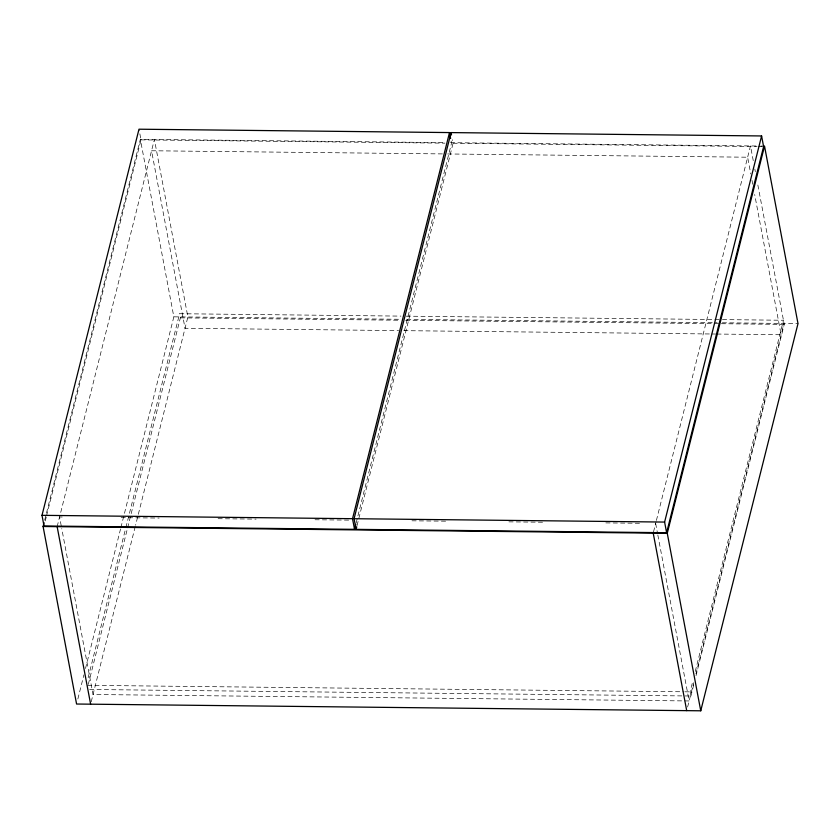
<?xml version="1.0" encoding="UTF-8"?>
<svg xmlns="http://www.w3.org/2000/svg" width="840" height="840" viewBox="0 0 840 840"><rect width="100%" height="100%" fill="white"/><g stroke="black" fill="none" stroke-linecap="round" stroke-linejoin="round"><path stroke-width="0.63" stroke-dasharray="4.2 3.15" d="M44.688 520.159L140.353 139.314L445.231 142.611M45.287 520.894L46.242 517.083M46.557 515.812L140.994 139.86L139.209 130.389M57.141 526.659L154.392 139.461L187.877 316.985L135.587 525.189M77.858 698.953L83.916 674.835M85.502 668.482L120.582 528.843M120.897 527.572L173.838 316.838L140.353 139.314M88.158 677.681L125.559 528.78M125.885 527.51L179.582 313.719L400.964 316.113M88.305 684.369L127.302 529.106M127.617 527.835L180.369 317.856L179.582 313.719M91.224 701.757L135.261 526.449M356.129 522.995L451.521 143.22L450.849 139.671M357.053 525.546L453.075 143.241L452.413 139.692M653.53 531.846L656.082 521.692M656.408 520.422L750.477 145.918L753.385 161.364M89.649 689.482L690.911 696.003L690.123 691.856L693 680.4M695.236 671.496L783.468 320.26L721.896 319.589M687.614 707.007L693.714 682.71M695.95 673.827L783.951 323.442M690.911 696.003L694.102 683.277M696.024 675.633L784.245 324.397L757.271 181.944M450.471 142.674L759.413 146.024M760.683 146.034L764.516 146.076M140.994 139.86L444.969 143.157M453.075 143.241L757.05 146.538M758.363 146.548L762.29 146.591M442.397 153.909L151.557 150.759L185.041 328.282L398.58 330.593M447.636 153.962L747.631 157.216L750.792 173.943M406.203 316.176L720.583 319.578M173.838 316.838L400.103 319.284M406.655 319.358L717.139 322.728M722.379 322.781L798 323.6M180.369 317.856L400.439 320.24M405.678 320.303L720.058 323.705M721.371 323.715L784.245 324.397M403.82 330.656L710.377 333.974M711.69 333.984L715.617 334.026M716.929 334.047L781.116 334.74L754.677 194.523M62.191 517.01L59.566 516.978L61.509 527.268M121.139 517.65L159.138 518.059M218.085 518.7L256.074 519.11M315.031 519.75L350.406 520.128M411.978 520.8L448.655 521.199M508.925 521.85L545.601 522.249M605.861 522.9L642.548 523.299M87.549 685.325L683.571 691.782M684.884 691.803L690.123 691.856M754.845 169.082L755.328 171.654M752 180.369L752.735 184.233M655.651 523.436L657.594 533.726M657.836 535.017L689.136 700.959L93.051 694.501L61.751 528.559"/><path stroke-width="1.26" d="M355.803 524.265L354.532 529.337L44.005 525.976L42 515.33L138.989 129.203L449.505 132.573L450.629 138.484M700.749 710.798L667.264 533.274L764.516 146.076L798 323.6L700.749 710.798L76.577 704.025L43.092 526.502L44.048 522.701M354.532 529.337L352.527 518.69L449.505 132.573M354.081 518.711L451.07 132.594L761.597 135.954L763.602 146.601L666.614 532.718L356.097 529.357L354.081 518.711L664.608 522.071L761.597 135.954M356.097 529.357L356.727 526.817M42 515.33L352.527 518.69M43.092 526.502L667.264 533.274M664.608 522.071L666.614 532.718M653.216 533.117L686.7 710.64M451.07 132.594L451.521 134.957M57.141 526.659L90.626 704.183"/></g></svg>
